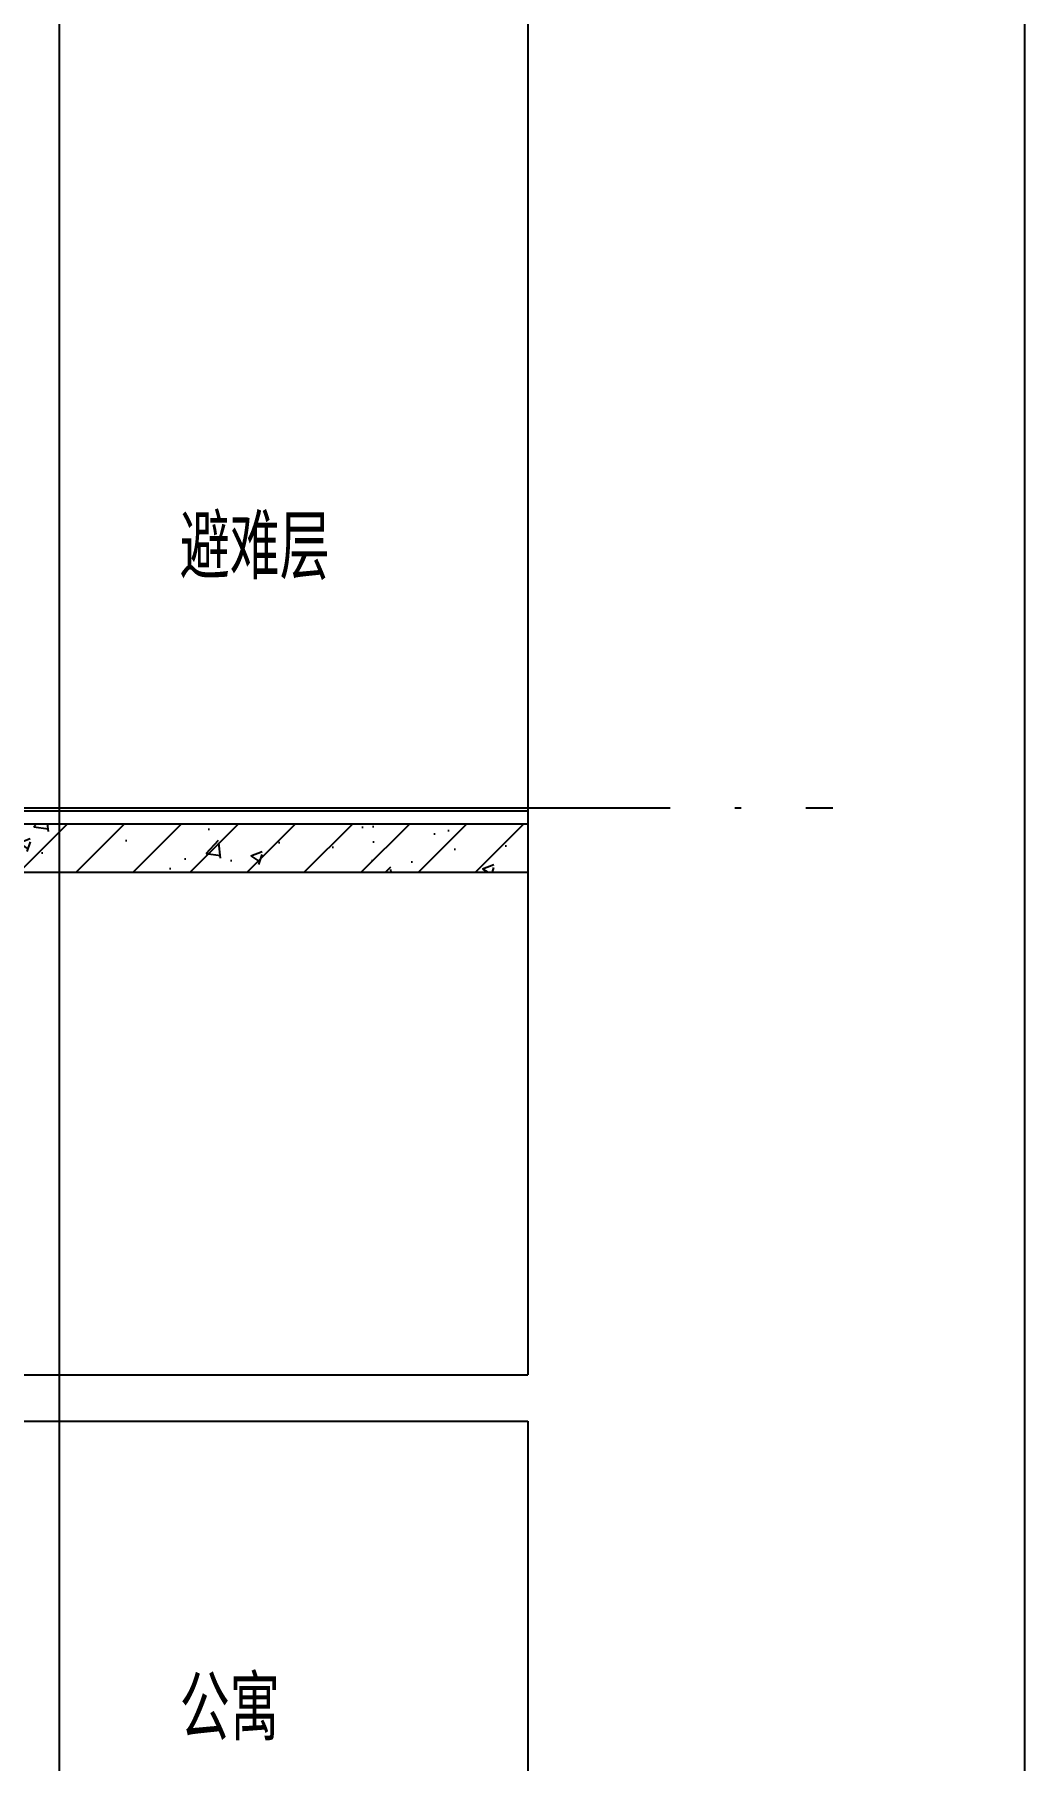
# Model space of a CAD drawing. Header units: millimetres. Extents: x 12351878 to 12381578, y 696206 to 738256.
# Drawn here: x 12368408 to 12371478, y 721680 to 727031 of the extents above; entities that cross this region are included whole.
import ezdxf

# ---------------------------------------------------------------- set-up
doc = ezdxf.new("R2010")
doc.units = ezdxf.units.MM
doc.header["$LTSCALE"] = 1000
doc.linetypes.add('DOTE', pattern=[2.4200000000000004, 2, -0.2, 0.02, -0.2])
for name, color, linetype in [('A-ANNO-SYMB', 3, 'Continuous'), ('A-WALL', 5, 'Continuous'), ('A-WALL-PATT', 8, 'Continuous'), ('DOTE', 16, 'DOTE'), ('GZDI-J建筑-立面-后可见线', 252, 'Continuous'), ('PUB_TEXT', 7, 'Continuous'), ('SURFACE', 6, 'Continuous'), ('SYMBOL', 7, 'Continuous')]:
    doc.layers.add(name, color=color, linetype=linetype)
doc.styles.add('宋体', font='', dxfattribs={"width": 0.65})
doc.styles.get('宋体').set_extended_font_data('SimSun')

# ---------------------------------------------------------------- blocks, each defined once
blk = doc.blocks.new('gyblcqs2')
at = {"layer": 'GZDI-J建筑-立面-后可见线'}
for p, q in [((5336.999959552661, 4709.328978255973, -1.445399045143932e-08), (5337.000006243587, 2705.854622696177, -1.411681554184574e-08)), ((5337.000006243587, 2560.571656933404), (5337.000006243587, -2939.428343066596))]:
    blk.add_line(p, q, dxfattribs=at)
blk = doc.blocks.new('gyqs08')
at = {"layer": 'A-WALL-PATT'}
h = blk.add_hatch(dxfattribs=at)
h.set_pattern_fill('钢筋混凝土', color=256, scale=50, style=0)
h.set_pattern_definition([(45, (0, 0), (-88.38834764831843, 88.38834764831844), []), (49.99999999999999, (0, 0), (358.6300913003767, -31.37606749129755), [37.5, -412.5]), (355, (0, 0), (-69.3756668065, 376.0960668500059), [30, -330]), (100.4514, (29.88584, -2.61467), (289.2546908570108, 344.7197710304768), [31.870095, -350.571056]), (46.18420000000002, (0, 100), (533.6205243128222, -82.75950716450905), [56.24999999999999, -618.7499999999999]), (96.6356, (44.4683725, 93.1033465), (467.3313527743517, 487.0589354502209), [47.805144, -525.8565]), (351.1842, (0, 100), (467.3309725668136, 487.0593004626623), [45, -495]), (21, (50, 75), (298.4535260592309, -201.3094453326694), [37.5, -412.5]), (326.0000000000001, (50, 75), (121.6576659607909, 362.5750225234265), [30, -330]), (71.4514, (74.8711165, 58.224197), (420.111314290745, 161.2652483549762), [31.870095, -350.571056]), (37.50000000000001, (0, 0), (6.079927658645334, 166.4469269156558), [0, -326, 0, -335, 0, -331.25]), (7.499999999999999, (0, 0), (131.5347687210743, 197.2058559411801), [0, -191, 0, -318.5, 0, -126.25]), (327.5, (-111.5, 0), (266.9112180862045, -11.27743586718988), [0, -125, 0, -390, 0, -517.5]), (317.5, (-161.5, 0), (291.5930846711931, 50.05249116615887), [0, -162.5, 0, -259, 0, -367.5])])
h.paths.add_polyline_path([(3736.999994784594, 2710.571656933404), (4136.999994784594, 2560.571656933404), (6790.499994784594, 2560.571656933404), (6790.499994784594, 2710.571656933404)])
at = {"layer": 'A-WALL'}
for p, q in [((3736.999994784594, 2710.571656933404), (6790.499994784594, 2710.571656933404)), ((6790.499994784594, 2710.571656933404), (6790.499994784594, 2560.571656933404)), ((4136.999994784594, 2560.571656933404), (6790.499994784594, 2560.571656933404))]:
    blk.add_line(p, q, dxfattribs=at)
at = {"layer": 'GZDI-J建筑-立面-后可见线'}
for p, q in [((5336.999959552661, 4709.328978255973, -1.445399045143932e-08), (5337.000006243587, 2705.854622696177, -1.411681554184574e-08)), ((5337.000006243587, 2705.854549156735, -1.411681554184574e-08), (5336.999944936484, -3.629771526902914e-05, 6.41753533369835e-08))]:
    blk.add_line(p, q, dxfattribs=at)
at = {"layer": 'SURFACE', "elevation": 5.176894548983447e-10}
for points in [[(4386.999930586666, 2760.571656933404), (6790.499994784594, 2760.571656933404)], [(4386.999930586666, 2750.571656933404), (6790.499994784594, 2750.571656933404)]]:
    blk.add_lwpolyline(points, dxfattribs=at)
blk = doc.blocks.new('asdgfdfssh')
blk.add_lwpolyline([(-0.001159049570560455, 37049.99997046031), (9550, 37050.00004081801), (9550, 0), (-0.001159049570560455, -7.035722956061363e-05)], close=True)

msp = doc.modelspace()

# ---------------------------------------------------------------- linework, layer by layer
at = {"layer": 'A-ANNO-SYMB'}
for points in [[(12369937.99884095, 734432.2573213226), (12369937.99884095, 728710.1286606613), (12370042.99884095, 728671.9117860633), (12369832.99884095, 728634.8831201146), (12369937.99884095, 728597.6286606613), (12369937.99884095, 722875.5)], [(12365615.5916508, 722875.5), (12367720.54524588, 722875.5), (12367758.76212047, 722980.5), (12367795.79078642, 722770.5), (12367833.04524588, 722875.5), (12369937.99884095, 722875.5)], [(12365615.5916508, 722732), (12367720.54524588, 722732), (12367758.76212047, 722837), (12367795.79078642, 722627), (12367833.04524588, 722732), (12369937.99884095, 722732)], [(12369937.99884095, 722732), (12369937.99884095, 712314), (12370042.99884095, 712275.783125402), (12369832.99884095, 712238.7544594533), (12369937.99884095, 712201.5), (12369937.99884095, 701783.5)]]:
    msp.add_lwpolyline(points, dxfattribs=at)
at = {"layer": 'DOTE'}
msp.add_line((12363539.49884095, 724633.5), (12370883.49884095, 724633.5), dxfattribs=at)

# ---------------------------------------------------------------- block references
msp.add_blockref('asdgfdfssh', (12361927.50840433, 699956.3854968166))
at = {"layer": 'SYMBOL'}
for name, p in [('gyblcqs2', (12363147.49884617, 727572.9283430667)), ('gyqs08', (12363147.49884617, 721872.9283430666)), ('gyblcqs2', (12363147.49884617, 718272.9283430667))]:
    msp.add_blockref(name, p, dxfattribs=at)

# ---------------------------------------------------------------- texts
at = {"layer": 'PUB_TEXT', "style": '宋体', "width": 0.65}
for s, p in [('避难层', (12368858.32162576, 725360.6329113925)), ('公寓', (12368858.32162576, 721760.6329113925))]:
    msp.add_text(s, height=175, dxfattribs=at).set_placement(p)

doc.saveas('drawing.dxf')
